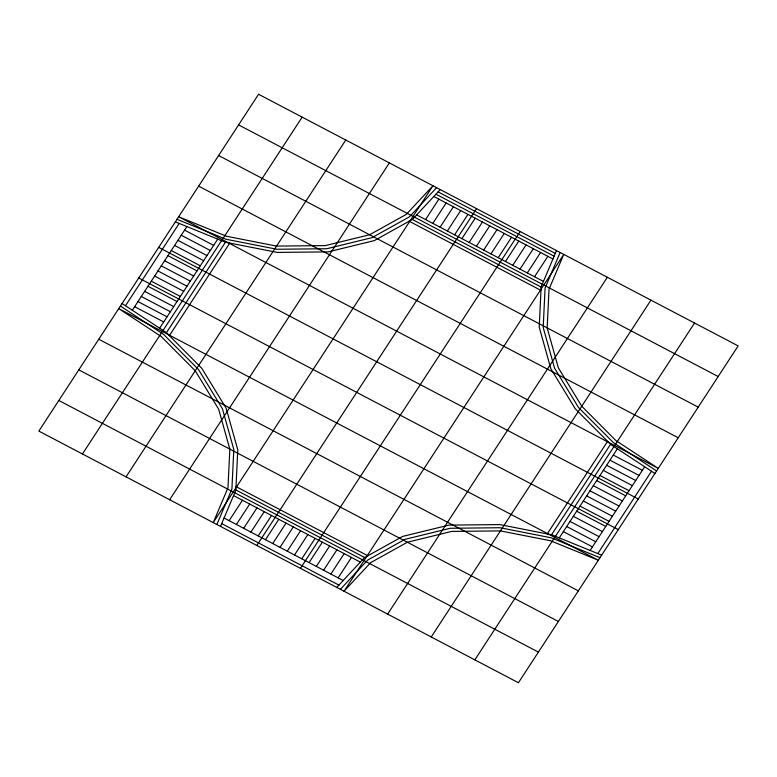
<?xml version="1.0" encoding="UTF-8"?>
<svg xmlns="http://www.w3.org/2000/svg" width="777" height="777" viewBox="0 0 777 777"><rect width="100%" height="100%" fill="white"/><g stroke="black" fill="none" stroke-linecap="round" stroke-linejoin="round"><path stroke-width="1.17" d="M216.88 524.504L231.915 488.966L233.809 449.475L222.407 408.731L198.494 369.522L163.714 334.498L120.416 306.06M220.513 526.408L235.858 490.141L237.781 449.854L226.156 408.275L201.758 368.259L166.259 332.527L122.076 303.516M556.487 250.592L541.142 286.859L539.219 327.146L550.844 368.725L575.242 408.741L610.741 444.473L654.924 473.484M560.12 252.496L545.085 288.034L543.191 327.525L554.593 368.269L578.506 407.478L613.286 442.502L656.584 470.94M125.495 305.759L179.196 223.426M132.323 310.237L186.898 226.573M159.635 328.176L217.715 239.131M82.449 453.972L302.166 117.142M166.433 332.702L225.456 242.23M169.376 335.664L229.778 243.075M126.049 476.845L345.765 140.025M169.648 499.728L389.364 162.898M229.137 520.668L242.453 500.252M425.553 219.561L438.869 199.145M236.402 524.475L249.718 504.059M432.818 223.378L446.134 202.962M243.667 528.292L256.983 507.876M440.083 227.185L453.399 206.769M250.932 532.099L264.248 511.684M447.348 231.002L460.664 210.586M258.197 535.916L271.513 515.501M454.623 234.809L467.939 214.394M256.837 545.473L476.563 208.654M265.472 539.724L278.788 519.318M461.888 238.626L475.203 218.211M272.737 543.541L286.053 523.125M469.153 242.434L482.468 222.028M280.002 547.348L293.317 526.942M476.418 246.251L489.733 225.835M287.267 551.165L300.582 530.749M483.682 250.058L496.998 229.652M294.532 554.972L307.847 534.566M490.947 253.875L504.263 233.459M301.797 558.789L315.112 538.374M498.212 257.682L511.528 237.276M300.437 568.346L520.163 231.527M309.061 562.606L322.377 542.191M505.487 261.499L518.803 241.084M316.336 566.414L329.652 545.998M512.752 265.316L526.068 244.901M323.601 570.231L336.917 549.815M520.017 269.124L533.333 248.708M330.866 574.038L344.182 553.622M527.282 272.941L540.598 252.525M338.131 577.855L351.447 557.439M534.547 276.748L547.863 256.332M387.636 614.102L607.352 277.272M431.235 636.975L650.951 300.155M547.222 533.925L607.624 441.336M551.544 534.77L610.567 444.298M474.834 659.858L694.551 323.028M559.285 537.869L617.365 448.824M590.102 550.427L644.677 466.763M597.804 553.574L651.505 471.241M436.596 187.684L409.421 216.861L371.96 237.684L326.777 248.737L276.952 249.262L225.864 239.219L177.01 219.308M440.229 189.588L412.5 219.357L374.281 240.608L328.176 251.884L277.321 252.418L225.194 242.181L175.34 221.853M336.771 587.412L364.5 557.643L402.719 536.392L448.824 525.116L499.679 524.582L551.806 534.819L601.66 555.147M340.404 589.316L367.579 560.139L405.04 539.316L450.223 528.263L500.048 527.738L551.136 537.781L599.99 557.692M438.082 191.89L555.302 253.389M435.946 194.192L554.118 256.196M433.799 196.484L552.933 258.994M416.657 214.899L543.444 281.42M238.597 124.893L718.171 376.524M412.315 219.464L541.132 287.053M409.139 221.222L540.967 290.394M218.619 155.517L698.202 407.138M198.65 186.13L678.224 437.762M184.576 230.128L213.646 245.377M613.296 455.069L642.356 470.318M181.245 235.227L210.314 250.485M609.964 460.178L639.024 475.427M177.923 240.336L206.983 255.584M606.633 465.277L635.703 480.526M174.592 245.435L203.661 260.693M603.302 470.376L632.371 485.635M171.261 250.544L200.33 265.792M599.98 475.485L629.04 490.734M158.702 247.377L638.276 499.009M167.929 255.643L196.999 270.891M596.649 480.584L625.708 495.843M164.607 260.751L193.667 276M593.317 485.693L622.387 500.942M161.276 265.851L190.336 281.099M589.986 490.792L619.055 506.041M157.945 270.959L187.014 286.208M586.664 495.901L615.724 511.149M154.613 276.058L183.683 291.307M583.333 501L612.393 516.249M151.292 281.167L180.351 296.416M580.001 506.109L609.071 521.357M138.724 277.991L618.298 529.623M147.96 286.266L177.02 301.515M576.67 511.208L605.739 526.456M144.629 291.365L173.698 306.624M573.339 516.307L602.408 531.565M141.297 296.474L170.367 311.723M570.017 521.416L599.077 536.664M137.976 301.573L167.036 316.822M566.686 526.515L595.755 541.773M134.644 306.682L163.704 321.931M563.354 531.623L592.424 546.872M98.776 339.238L578.35 590.87M78.798 369.862L558.381 621.483M236.033 486.606L367.861 555.778M235.868 489.947L364.685 557.536M58.829 400.476L538.403 652.107M233.556 495.58L360.343 562.101M224.067 518.006L343.201 580.516M221.698 523.611L338.918 585.11M229.827 449.096L227.982 487.781L213.238 522.6L432.964 185.771L406.342 214.355L369.648 234.751L325.388 245.581L276.573 246.095L226.534 236.266L178.671 216.754L658.255 468.385L615.84 440.53L581.759 406.225L558.342 367.812L547.173 327.904L549.018 289.219L563.762 254.4L344.036 591.229L370.658 562.645L407.352 542.249L451.612 531.419L500.427 530.905L550.466 540.734L598.329 560.246L118.745 308.615L161.16 336.47L195.241 370.775L218.658 409.188L229.827 449.096M258.576 94.27L38.85 431.099L518.424 682.73L738.15 345.901L258.576 94.27"/></g></svg>
